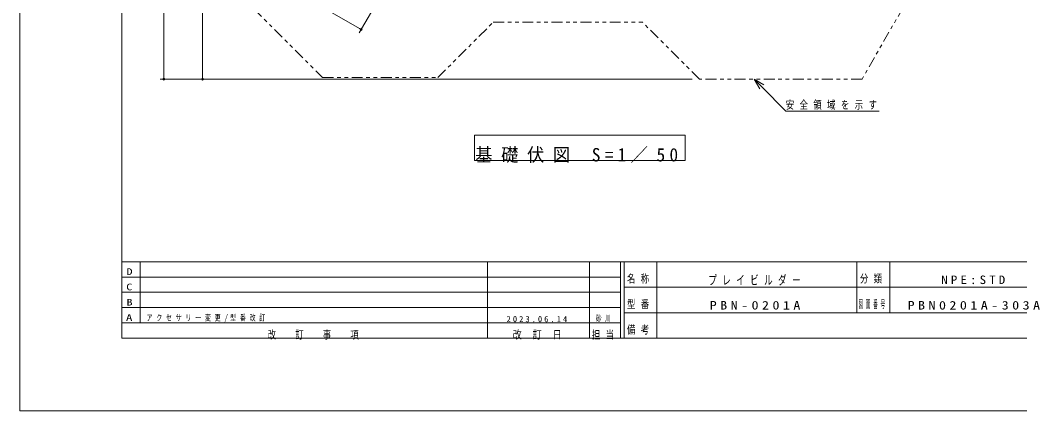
# Model space of a CAD drawing. Units: millimetres on the paper. Extents: x 0 to 420, y -594 to 297.
# Drawn here: x 0 to 274.8, y -594 to -486.6 of the extents above; entities that cross this region are included whole.
import ezdxf
from ezdxf.enums import TextEntityAlignment as Align

# ---------------------------------------------------------------- set-up
doc = ezdxf.new("R2010")
doc.units = ezdxf.units.MM
doc.linetypes.add('USER3', pattern=[8, 3, -1, 1, -1, 1, -1])
for name, color, linetype, lineweight in [('0_2', 7, 'Continuous', 13), ('2D_DIMENSION', 7, 'Continuous', 13), ('2D_OUTLINE', 7, 'USER3', 13), ('FMT', 7, 'Continuous', 13), ('FMT-TXT', 7, 'Continuous', 13), ('TEXT', 7, 'Continuous', 13)]:
    doc.layers.add(name, color=color, linetype=linetype, lineweight=lineweight)
doc.styles.add('ＭＳ ゴシック', font='')
doc.styles.get('ＭＳ ゴシック').set_extended_font_data('MS Gothic')

msp = doc.modelspace()

# ---------------------------------------------------------------- linework, layer by layer
at = {"layer": '0_2'}
for p, q in [((93.741, -489.207), (93.308, -488.957)), ((39.536, -502.832), (39.536, -502.332)), ((50.195, -502.832), (50.195, -502.332)), ((124.908, -518.193), (124.908, -525.193)), ((182.765, -518.193), (124.908, -518.193)), ((182.765, -525.193), (182.765, -518.193)), ((124.908, -525.193), (182.765, -525.193))]:
    msp.add_line(p, q, dxfattribs=at)
msp.add_lwpolyline([(0, -297), (420, -297), (420, -594), (0, -594)], close=True, dxfattribs=at)
for centre in [(93.741, -489.207), (39.536, -502.832), (50.195, -502.832)]:
    msp.add_circle(centre, 0.25, dxfattribs=at)
at = {"layer": '2D_DIMENSION'}
for p, q in [((39.536, -347.637), (39.536, -502.332)), ((50.195, -427.943), (50.195, -502.332)), ((128.4, -429.175), (93.241, -490.073)), ((76.594, -479.307), (93.308, -488.957)), ((184.714, -502.832), (38.536, -502.832)), ((184.714, -502.832), (49.195, -502.832)), ((201.728, -502.832), (203.839, -504.963)), ((201.728, -502.832), (204.41, -504.398)), ((203.268, -505.529), (201.728, -502.832)), ((203.839, -504.963), (210.474, -511.663)), ((210.474, -511.663), (236.11, -511.663))]:
    msp.add_line(p, q, dxfattribs=at)
at = {"layer": '2D_OUTLINE'}
for p, q in [((266.66, -441.353), (231.38, -502.832)), ((58.625, -477.88), (83.146, -502.401)), ((114.816, -502.401), (130.053, -487.165)), ((130.053, -487.165), (171.046, -487.165)), ((186.714, -502.832), (171.046, -487.165)), ((83.146, -502.401), (114.816, -502.401)), ((231.38, -502.832), (186.714, -502.832))]:
    msp.add_line(p, q, dxfattribs=at)
at = {"layer": 'FMT'}
for p, q in [((28, -574), (28, -317)), ((28, -553), (403, -553)), ((33, -553), (33, -569.8)), ((128.5, -553), (128.5, -574)), ((156.5, -553), (156.5, -574)), ((165, -553), (165, -574)), ((166, -553), (166, -574)), ((175, -553), (175, -574)), ((230, -553), (230, -567)), ((239, -553), (239, -567)), ((28, -557.2), (165, -557.2)), ((166, -560), (306, -560)), ((28, -561.4), (165, -561.4)), ((28, -565.6), (165, -565.6)), ((166, -567), (306, -567)), ((28, -569.8), (165, -569.8)), ((403, -574), (28, -574))]:
    msp.add_line(p, q, dxfattribs=at)

# ---------------------------------------------------------------- texts
at = {"layer": '2D_DIMENSION', "insert": (210.433, -511.247), "char_height": 2.199, "attachment_point": 7, "style": 'ＭＳ ゴシック'}
msp.add_mtext('\\T1.64;\\W0.75;安全領域を示す', dxfattribs=at)
at = {"layer": 'FMT-TXT', "style": 'ＭＳ ゴシック'}
for s, width, p in [('D', 1.35, (29.25, -557.183)), ('C', 1.35, (29.19, -561.383)), ('B', 1.35, (29.25, -565.583)), ('A', 1.4, (29.131, -569.783))]:
    msp.add_text(s, height=1.833, dxfattribs=dict(at, width=width)).set_placement(p, align=Align.BOTTOM_LEFT)
at = {"layer": 'FMT-TXT', "attachment_point": 7, "style": 'ＭＳ ゴシック'}
for s, insert, char_height in [('\\T1.64;\\W0.75;名称', (166.8, -559), 2.199), ('\\T1.64;\\W0.65;プレイビルダー', (189.165, -559.533), 2.566), ('\\T1.64;\\W0.75;分類', (230.8, -559), 2.199), ('\\T1.5;\\W1.1;NPE:STD', (253.174, -559.167), 2.346), ('\\T1.64;\\W0.75;型番', (166.8, -566), 2.199), ('\\T1.64;\\W0.4;図面番号', (230.43, -566), 2.199), ('\\T1.5;\\W1.2;PBN-0201A', (189.54, -566.167), 2.346), ('\\T1.5;\\W1.2;PBN0201A-303A', (243.917, -566.167), 2.346), ('\\T1.62;\\W0.7;アクセサリー変更/型番改訂', (34.755, -569.617), 1.686), ('\\T1.5;2023.06.14', (133.727, -569.617), 1.686), ('\\T1.64;\\W0.65;砂川', (158.266, -569.617), 1.686), ('\\T1.64;\\W0.75;備考', (166.8, -573), 2.199), ('\\T1.64;\\W0.75;改\u3000訂\u3000事\u3000項', (68.05, -574.4), 2.199), ('\\T1.5;\\W0.8;改\\~訂\\~日', (135.4, -574.4), 2.199), ('\\T1.64;\\W0.75;担当', (157.15, -574.4), 2.199)]:
    msp.add_mtext(s, dxfattribs=dict(at, insert=insert, char_height=char_height))
at = {"layer": 'TEXT', "insert": (125.075, -525.859), "char_height": 3.666, "attachment_point": 7, "style": 'ＭＳ ゴシック'}
msp.add_mtext('\\T1.5;\\W0.95;基礎伏図\\~S=1／50', dxfattribs=at)

doc.saveas('drawing.dxf')
